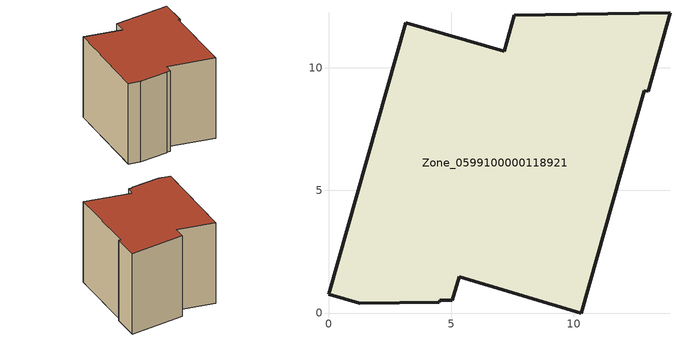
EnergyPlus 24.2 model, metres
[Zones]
Zone_0599100000118921
 floor ground (C_G): 4.54,0.51 4.51,0.43 1.27,0.4 0,0.77 3.16,11.83 7.17,10.66 7.58,12.14 13.92,12.23 13.04,9.03 12.88,9.07 10.31,0 5.34,1.47 5.05,0.52 z0
 wall outside (C_F): 7.17,10.66 3.16,11.83 0,0.77 1.27,0.4 4.51,0.43 4.54,0.51 5.05,0.52 5.34,1.47 10.31,0 12.88,9.07 13.04,9.03 13.92,12.23 7.58,12.14 7.17,10.66 z0:8.72
 roof outside (C_R): 4.51,0.43 4.54,0.51 5.05,0.52 5.34,1.47 10.31,0 12.88,9.07 13.04,9.03 13.92,12.23 7.58,12.14 7.17,10.66 3.16,11.83 0,0.77 1.27,0.4 z8.72
[BUILDING]
Pand.0599100000118921: North Axis=0; Terrain=City; Loads Convergence Tolerance Value=0.04; Temperature Convergence Tolerance Value=0.4; Solar Distribution=FullExterior; Maximum Number of Warmup Days=25; Minimum Number of Warmup Days=1
[Site:Location]
Rotterdam.The.Hague.AP_ZH_NLD Design_Conditions: Latitude=51.96; Longitude=4.45; Time Zone=1; Elevation=-4.5
[SITE:GROUNDTEMPERATURE:BUILDINGSURFACE]
18, 18, 18, 18, 18, 18, 18, 18, 18, 18, 18, 18
[MATERIAL] Thermal Absorptance=0.9; Solar Absorptance=0.7; Visible Absorptance=0.7
Name | Roughness | Thickness | Conductivity | Density | Specific Heat
G.TI.1992-2005 | MediumSmooth | 0.15 | 0.06 | 540 | 1210
F.TI.1992-2005 | Rough | 0.3 | 0.12 | 1920 | 840
R.TI.1992-2005 | MediumRough | 0.2 | 0.08 | 1500 | 1000
[CONSTRUCTION]
C_G: G.TI.1992-2005
C_F: F.TI.1992-2005
C_R: R.TI.1992-2005
[ZONE]
Zone_0599100000118921: Type=1; Multiplier=1; Ceiling Height=Autocalculate; Volume=Autocalculate; Floor Area=autocalculate; Part of Total Floor Area=Yes
[ZONEINFILTRATION:DESIGNFLOWRATE]
Infil_Zone_0599100000118921: Zone or ZoneList or Space or SpaceList=Zone_0599100000118921; Schedule=AlwaysOn; Design Flow Rate Calculation Method=Flow/Area; Flow Rate per Floor Area=0.0015; Constant Term Coefficient=1; Temperature Term Coefficient=0; Velocity Term Coefficient=0; Velocity Squared Term Coefficient=0
[HVACTEMPLATE:ZONE:IDEALLOADSAIRSYSTEM]
Zone_0599100000118921: Maximum Heating Supply Air Temperature=50; Minimum Cooling Supply Air Temperature=13; Maximum Heating Supply Air Humidity Ratio=0.0156; Minimum Cooling Supply Air Humidity Ratio=0.0077; Heating Limit=NoLimit; Cooling Limit=NoLimit; Dehumidification Control Type=ConstantSensibleHeatRatio; Cooling Sensible Heat Ratio=0.7; Dehumidification Setpoint=60; Humidification Control Type=None; Humidification Setpoint=30; Outdoor Air Method=None; Outdoor Air Flow Rate per Person=0.00944; Outdoor Air Flow Rate per Zone Floor Area=0; Outdoor Air Flow Rate per Zone=0; Demand Controlled Ventilation Type=None; Outdoor Air Economizer Type=NoEconomizer; Heat Recovery Type=None; Sensible Heat Recovery Effectiveness=0.7; Latent Heat Recovery Effectiveness=0.65
[ZONECONTROL:THERMOSTAT]
ThermostatControl_Zone_0599100000118921: Zone or ZoneList=Zone_0599100000118921; Control Type Schedule=DualSetpointControlType; Control 1=Thermostat_Zone_0599100000118921; Temperature Difference Between Cutout And Setpoint=0
[THERMOSTATSETPOINT:DUALSETPOINT]
Thermostat_Zone_0599100000118921: Heating Setpoint Temperature Schedule=HeatingSetpoint_Zone_0599100000118921; Cooling Setpoint Temperature Schedule=CoolingSetpoint_Zone_0599100000118921
[SCHEDULE:COMPACT]
HeatingSetpoint_Zone_0599100000118921: Through: 12/31, For: AllDays, Until: 24:00, 21
CoolingSetpoint_Zone_0599100000118921: Through: 12/31, For: AllDays, Until: 24:00, 24
DualSetpointControlType: Through: 12/31, For: AllDays, Until: 24:00, 4
AlwaysOn: Through: 12/31, For: AllDays, Until: 24:00, 1
